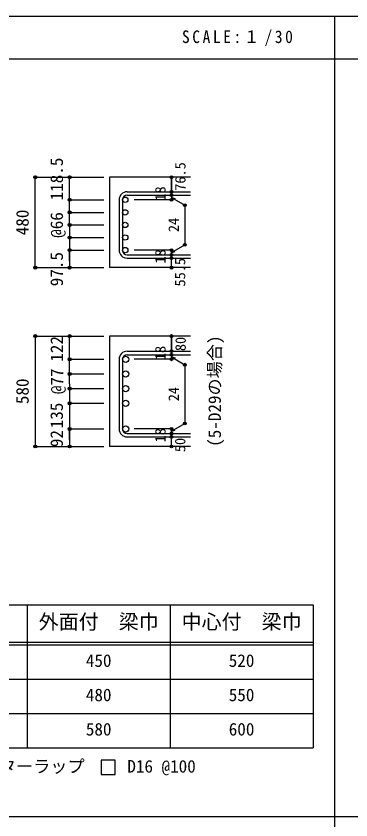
# Model space of a CAD drawing. Units: millimetres at full size, sheet at 1:30; details may follow other scales. Extents: x -5973 to 5954, y -4195 to 4201.
# Drawn here: x -2797 to -1039, y -15 to 4201 of the extents above; entities that cross this region are included whole.
import ezdxf
from ezdxf.enums import TextEntityAlignment as Align

# ---------------------------------------------------------------- set-up
doc = ezdxf.new("R2010")
doc.units = ezdxf.units.MM
doc.header["$LTSCALE"] = 30
doc.header["$PDMODE"] = 32
doc.header["$PDSIZE"] = 15
for name, color, linetype in [('0-1_躯体線', 2, 'Continuous'), ('0-5_基礎梁筋', 7, 'Continuous'), ('0-6_スタラップ筋', 7, 'Continuous'), ('0-7_文字', 4, 'Continuous'), ('0-D_寸法', 4, 'Continuous'), ('6-7_文字', 7, 'Continuous'), ('6-E_枠', 7, 'Continuous'), ('F-0_枠', 6, 'Continuous')]:
    doc.layers.add(name, color=color, linetype=linetype)
doc.styles.add('ＭＳ ゴシック', font='')
doc.styles.get('ＭＳ ゴシック').set_extended_font_data('MS Gothic')

msp = doc.modelspace()

# ---------------------------------------------------------------- linework, layer by layer
at = {"layer": '0-1_躯体線'}
for p, q in [((-1880.8, 3356.03), (-2305.8, 3356.03)), ((-2305.8, 3356.03), (-2305.8, 2881.53)), ((-1880.8, 2881.53), (-2305.8, 2881.53)), ((-1880.8, 2522.62), (-2305.8, 2522.62)), ((-2305.8, 2522.62), (-2305.8, 1943.62)), ((-1880.8, 1943.62), (-2305.8, 1943.62))]:
    msp.add_line(p, q, dxfattribs=at)
at = {"layer": '0-5_基礎梁筋', "color": 3}
for centre, radius in [((-2223.8, 3237.53), 14), ((-2223.8, 3171.53), 14), ((-2223.8, 3105.53), 14), ((-2223.8, 3039.53), 14), ((-2223.8, 2973.53), 14), ((-2221.3, 2400.92), 16.5), ((-2221.3, 2323.92), 16.5), ((-2221.3, 2246.92), 16.5), ((-2221.3, 2169.92), 16.5), ((-2221.3, 2035.62), 16.5)]:
    msp.add_circle(centre, radius, dxfattribs=at)
at = {"layer": '0-6_スタラップ筋'}
for p, q in [((-2213.8, 3279.53), (-1880.8, 3279.53)), ((-2213.8, 3261.53), (-1880.8, 3261.53)), ((-2255.8, 3237.53), (-2255.8, 2973.53)), ((-2237.8, 3237.53), (-2237.8, 2973.53)), ((-2213.8, 2949.53), (-1880.8, 2949.53)), ((-2213.8, 2931.53), (-1880.8, 2931.53)), ((-2213.8, 2442.92), (-1880.8, 2442.92)), ((-2213.8, 2424.92), (-1880.8, 2424.92)), ((-2255.8, 2400.92), (-2255.8, 2035.62)), ((-2237.8, 2400.92), (-2237.8, 2035.62)), ((-2213.8, 2011.62), (-1880.8, 2011.62)), ((-2213.8, 1993.62), (-1880.8, 1993.62))]:
    msp.add_line(p, q, dxfattribs=at)
for centre, radius, start, end in [((-2213.8, 3237.53), 42, 90, 180), ((-2213.8, 3237.53), 24, 90, 180), ((-2213.8, 2973.53), 42, 180, 270), ((-2213.8, 2973.53), 24, 180, 270), ((-2213.8, 2400.92), 42, 90, 180), ((-2213.8, 2400.92), 24, 90, 180), ((-2213.8, 2035.62), 42, 180, 270), ((-2213.8, 2035.62), 24, 180, 270)]:
    msp.add_arc(centre, radius, start, end, dxfattribs=at)
at = {"layer": '0-D_寸法'}
for p, q in [((-2695.8, 3356.03), (-2515.8, 3356.03)), ((-2695.8, 3356.03), (-2515.8, 3356.03)), ((-2695.8, 2881.53), (-2695.8, 3356.03)), ((-2515.8, 3356.03), (-2335.8, 3356.03)), ((-2515.8, 3356.03), (-2335.8, 3356.03)), ((-2515.8, 3105.53), (-2515.8, 3356.03)), ((-1980.8, 3279.53), (-1980.8, 3356.03)), ((-1980.8, 3356.03), (-1980.8, 3279.53)), ((-1980.8, 3261.53), (-1980.8, 3279.53)), ((-1980.8, 3261.53), (-1980.8, 3237.53)), ((-1980.8, 3249.53), (-1910.74, 3209.08)), ((-1980.8, 3249.53), (-1961.48, 3244.35)), ((-2515.8, 3237.53), (-2335.8, 3237.53)), ((-2515.8, 3237.53), (-2335.8, 3237.53)), ((-1980.8, 3237.53), (-2176.89, 3237.53)), ((-1910.74, 3209.08), (-1910.74, 3001.98)), ((-2515.8, 3171.53), (-2335.8, 3171.53)), ((-2515.8, 3171.53), (-2335.8, 3171.53)), ((-2515.8, 3105.53), (-2335.8, 3105.53)), ((-2515.8, 3105.53), (-2335.8, 3105.53)), ((-2515.8, 3105.53), (-2515.8, 2881.53)), ((-2515.8, 3039.53), (-2335.8, 3039.53)), ((-2515.8, 3039.53), (-2335.8, 3039.53)), ((-1980.8, 2961.53), (-1910.74, 3001.98)), ((-2515.8, 2973.53), (-2335.8, 2973.53)), ((-2515.8, 2973.53), (-2335.8, 2973.53)), ((-2515.8, 2917.57), (-2515.8, 2973.53)), ((-1980.8, 2973.53), (-2176.89, 2973.53)), ((-1980.8, 2949.53), (-1980.8, 2973.53)), ((-1980.8, 2961.53), (-1961.48, 2966.71)), ((-1980.8, 2931.53), (-1980.8, 2949.53)), ((-1980.8, 2881.53), (-1980.8, 2931.53)), ((-2695.8, 2881.53), (-2515.8, 2881.53)), ((-2515.8, 2881.53), (-2335.8, 2881.53)), ((-2695.8, 2522.62), (-2515.8, 2522.62)), ((-2695.8, 2522.62), (-2515.8, 2522.62)), ((-2695.8, 2522.62), (-2695.8, 1943.62)), ((-2515.8, 2522.62), (-2335.8, 2522.62)), ((-2515.8, 2522.62), (-2335.8, 2522.62)), ((-2515.8, 2272.12), (-2515.8, 2522.62)), ((-1980.8, 2442.92), (-1980.8, 2522.62)), ((-1980.8, 2522.62), (-1980.8, 2442.92)), ((-1980.8, 2424.92), (-1980.8, 2442.92)), ((-1980.8, 2424.92), (-1980.8, 2400.92)), ((-1980.8, 2412.92), (-1910.74, 2372.47)), ((-1980.8, 2412.92), (-1961.48, 2407.75)), ((-2515.8, 2400.92), (-2335.8, 2400.92)), ((-2515.8, 2400.92), (-2335.8, 2400.92)), ((-1980.8, 2400.92), (-2176.89, 2400.92)), ((-1910.74, 2372.47), (-1910.74, 2064.07)), ((-2515.8, 2323.92), (-2335.8, 2323.92)), ((-2515.8, 2323.92), (-2335.8, 2323.92)), ((-2515.8, 2272.12), (-2515.8, 1943.62)), ((-2515.8, 2246.92), (-2335.8, 2246.92)), ((-2515.8, 2246.92), (-2335.8, 2246.92)), ((-2515.8, 2169.92), (-2335.8, 2169.92)), ((-2515.8, 2169.92), (-2335.8, 2169.92)), ((-2515.8, 2035.62), (-2335.8, 2035.62)), ((-2515.8, 2035.62), (-2335.8, 2035.62)), ((-2515.8, 1979.66), (-2515.8, 2035.62)), ((-1980.8, 2035.62), (-2176.89, 2035.62)), ((-1980.8, 2023.62), (-1910.74, 2064.07)), ((-1980.8, 2011.62), (-1980.8, 2035.62)), ((-1980.8, 2023.62), (-1961.48, 2028.8)), ((-1980.8, 1993.62), (-1980.8, 2011.62)), ((-1980.8, 1943.62), (-1980.8, 1993.62)), ((-2695.8, 1943.62), (-2515.8, 1943.62)), ((-2515.8, 1943.62), (-2335.8, 1943.62))]:
    msp.add_line(p, q, dxfattribs=at)
for centre, radius in [((-2695.8, 3356.03), 8), ((-2695.8, 3356.03), 7.2), ((-2695.8, 3356.03), 6.4), ((-2695.8, 3356.03), 5.6), ((-2695.8, 3356.03), 4.8), ((-2695.8, 3356.03), 4), ((-2695.8, 3356.03), 3.2), ((-2695.8, 3356.03), 2.4), ((-2695.8, 3356.03), 1.6), ((-2695.8, 3356.03), 0.8), ((-2515.8, 3356.03), 8), ((-2515.8, 3356.03), 7.2), ((-2515.8, 3356.03), 6.4), ((-2515.8, 3356.03), 5.6), ((-2515.8, 3356.03), 4.8), ((-2515.8, 3356.03), 4), ((-2515.8, 3356.03), 3.2), ((-2515.8, 3356.03), 2.4), ((-2515.8, 3356.03), 1.6), ((-2515.8, 3356.03), 0.8), ((-1980.8, 3356.03), 4), ((-1980.8, 3356.03), 3.6), ((-1980.8, 3356.03), 3.2), ((-1980.8, 3356.03), 2.8), ((-1980.8, 3356.03), 2.4), ((-1980.8, 3356.03), 2), ((-1980.8, 3356.03), 1.6), ((-1980.8, 3356.03), 1.2), ((-1980.8, 3356.03), 0.8), ((-1980.8, 3356.03), 0.4), ((-1980.8, 3279.53), 4), ((-1980.8, 3261.53), 4), ((-1980.8, 3279.53), 3.6), ((-1980.8, 3261.53), 3.6), ((-1980.8, 3279.53), 3.2), ((-1980.8, 3261.53), 3.2), ((-1980.8, 3279.53), 2.8), ((-1980.8, 3261.53), 2.8), ((-1980.8, 3279.53), 2.4), ((-1980.8, 3261.53), 2.4), ((-1980.8, 3279.53), 2), ((-1980.8, 3261.53), 2), ((-1980.8, 3279.53), 1.6), ((-1980.8, 3261.53), 1.6), ((-1980.8, 3279.53), 1.2), ((-1980.8, 3261.53), 1.2), ((-1980.8, 3279.53), 0.8), ((-1980.8, 3261.53), 0.8), ((-1980.8, 3279.53), 0.4), ((-1980.8, 3261.53), 0.4), ((-2515.8, 3237.53), 8), ((-2515.8, 3237.53), 7.2), ((-2515.8, 3237.53), 6.4), ((-2515.8, 3237.53), 5.6), ((-2515.8, 3237.53), 4.8), ((-2515.8, 3237.53), 4), ((-2515.8, 3237.53), 3.2), ((-2515.8, 3237.53), 2.4), ((-2515.8, 3237.53), 1.6), ((-2515.8, 3237.53), 0.8), ((-1980.8, 3237.53), 4), ((-1980.8, 3237.53), 3.6), ((-1980.8, 3237.53), 3.2), ((-1980.8, 3237.53), 2.8), ((-1980.8, 3237.53), 2.4), ((-1980.8, 3237.53), 2), ((-1980.8, 3237.53), 1.6), ((-1980.8, 3237.53), 1.2), ((-1980.8, 3237.53), 0.8), ((-1980.8, 3237.53), 0.4), ((-1910.74, 3209.08), 4), ((-1910.74, 3209.08), 3.6), ((-1910.74, 3209.08), 3.2), ((-1910.74, 3209.08), 2.8), ((-1910.74, 3209.08), 2.4), ((-1910.74, 3209.08), 2), ((-1910.74, 3209.08), 1.6), ((-1910.74, 3209.08), 1.2), ((-1910.74, 3209.08), 0.8), ((-1910.74, 3209.08), 0.4), ((-2515.8, 3171.53), 8), ((-2515.8, 3171.53), 7.2), ((-2515.8, 3171.53), 6.4), ((-2515.8, 3171.53), 5.6), ((-2515.8, 3171.53), 4.8), ((-2515.8, 3171.53), 4), ((-2515.8, 3171.53), 3.2), ((-2515.8, 3171.53), 2.4), ((-2515.8, 3171.53), 1.6), ((-2515.8, 3171.53), 0.8), ((-2515.8, 3105.53), 8), ((-2515.8, 3105.53), 7.2), ((-2515.8, 3105.53), 6.4), ((-2515.8, 3105.53), 5.6), ((-2515.8, 3105.53), 4.8), ((-2515.8, 3105.53), 4), ((-2515.8, 3105.53), 3.2), ((-2515.8, 3105.53), 2.4), ((-2515.8, 3105.53), 1.6), ((-2515.8, 3105.53), 0.8), ((-2515.8, 3039.53), 8), ((-2515.8, 3039.53), 7.2), ((-2515.8, 3039.53), 6.4), ((-2515.8, 3039.53), 5.6), ((-2515.8, 3039.53), 4.8), ((-2515.8, 3039.53), 4), ((-2515.8, 3039.53), 3.2), ((-2515.8, 3039.53), 2.4), ((-2515.8, 3039.53), 1.6), ((-2515.8, 3039.53), 0.8), ((-1910.74, 3001.98), 4), ((-1910.74, 3001.98), 3.6), ((-1910.74, 3001.98), 3.2), ((-1910.74, 3001.98), 2.8), ((-1910.74, 3001.98), 2.4), ((-1910.74, 3001.98), 2), ((-1910.74, 3001.98), 1.6), ((-1910.74, 3001.98), 1.2), ((-1910.74, 3001.98), 0.8), ((-1910.74, 3001.98), 0.4), ((-2515.8, 2973.53), 8), ((-2515.8, 2973.53), 7.2), ((-2515.8, 2973.53), 6.4), ((-2515.8, 2973.53), 5.6), ((-2515.8, 2973.53), 4.8), ((-2515.8, 2973.53), 4), ((-2515.8, 2973.53), 3.2), ((-2515.8, 2973.53), 2.4), ((-2515.8, 2973.53), 1.6), ((-2515.8, 2973.53), 0.8), ((-1980.8, 2973.53), 4), ((-1980.8, 2949.53), 4), ((-1980.8, 2973.53), 3.6), ((-1980.8, 2949.53), 3.6), ((-1980.8, 2973.53), 3.2), ((-1980.8, 2949.53), 3.2), ((-1980.8, 2973.53), 2.8), ((-1980.8, 2949.53), 2.8), ((-1980.8, 2973.53), 2.4), ((-1980.8, 2949.53), 2.4), ((-1980.8, 2973.53), 2), ((-1980.8, 2949.53), 2), ((-1980.8, 2973.53), 1.6), ((-1980.8, 2973.53), 1.2), ((-1980.8, 2973.53), 0.8), ((-1980.8, 2973.53), 0.4), ((-1980.8, 2931.53), 4), ((-1980.8, 2931.53), 3.6), ((-1980.8, 2931.53), 3.2), ((-1980.8, 2931.53), 2.8), ((-1980.8, 2931.53), 2.4), ((-1980.8, 2931.53), 2), ((-1980.8, 2949.53), 1.6), ((-1980.8, 2931.53), 1.6), ((-1980.8, 2949.53), 1.2), ((-1980.8, 2931.53), 1.2), ((-1980.8, 2949.53), 0.8), ((-1980.8, 2931.53), 0.8), ((-1980.8, 2949.53), 0.4), ((-1980.8, 2931.53), 0.4), ((-2695.8, 2881.53), 7.2), ((-2695.8, 2881.53), 6.4), ((-2695.8, 2881.53), 5.6), ((-2695.8, 2881.53), 4.8), ((-2695.8, 2881.53), 4), ((-2695.8, 2881.53), 3.2), ((-2695.8, 2881.53), 2.4), ((-2695.8, 2881.53), 1.6), ((-2695.8, 2881.53), 0.8), ((-2515.8, 2881.53), 7.2), ((-2515.8, 2881.53), 6.4), ((-2515.8, 2881.53), 5.6), ((-2515.8, 2881.53), 4.8), ((-2515.8, 2881.53), 4), ((-2515.8, 2881.53), 3.2), ((-2515.8, 2881.53), 2.4), ((-2515.8, 2881.53), 1.6), ((-2515.8, 2881.53), 0.8), ((-1980.8, 2881.53), 4), ((-1980.8, 2881.53), 3.6), ((-1980.8, 2881.53), 3.2), ((-1980.8, 2881.53), 2.8), ((-1980.8, 2881.53), 2.4), ((-1980.8, 2881.53), 2), ((-1980.8, 2881.53), 1.6), ((-1980.8, 2881.53), 1.2), ((-1980.8, 2881.53), 0.8), ((-1980.8, 2881.53), 0.4), ((-2695.8, 2522.62), 8), ((-2515.8, 2522.62), 8), ((-2695.8, 2522.62), 7.2), ((-2695.8, 2522.62), 6.4), ((-2695.8, 2522.62), 5.6), ((-2695.8, 2522.62), 4.8), ((-2695.8, 2522.62), 4), ((-2695.8, 2522.62), 3.2), ((-2695.8, 2522.62), 2.4), ((-2695.8, 2522.62), 1.6), ((-2695.8, 2522.62), 0.8), ((-2515.8, 2522.62), 7.2), ((-2515.8, 2522.62), 6.4), ((-2515.8, 2522.62), 5.6), ((-2515.8, 2522.62), 4.8), ((-2515.8, 2522.62), 4), ((-2515.8, 2522.62), 3.2), ((-2515.8, 2522.62), 2.4), ((-2515.8, 2522.62), 1.6), ((-2515.8, 2522.62), 0.8), ((-1980.8, 2522.62), 4), ((-1980.8, 2522.62), 3.6), ((-1980.8, 2522.62), 3.2), ((-1980.8, 2522.62), 2.8), ((-1980.8, 2522.62), 2.4), ((-1980.8, 2522.62), 2), ((-1980.8, 2522.62), 1.6), ((-1980.8, 2522.62), 1.2), ((-1980.8, 2522.62), 0.8), ((-1980.8, 2522.62), 0.4), ((-1980.8, 2442.92), 4), ((-1980.8, 2442.92), 3.6), ((-1980.8, 2442.92), 3.2), ((-1980.8, 2442.92), 2.8), ((-2515.8, 2400.92), 8), ((-2515.8, 2400.92), 7.2), ((-2515.8, 2400.92), 6.4), ((-2515.8, 2400.92), 5.6), ((-2515.8, 2400.92), 4.8), ((-2515.8, 2400.92), 4), ((-2515.8, 2400.92), 3.2), ((-1980.8, 2424.92), 4), ((-1980.8, 2400.92), 4), ((-1980.8, 2424.92), 3.6), ((-1980.8, 2400.92), 3.6), ((-1980.8, 2424.92), 3.2), ((-1980.8, 2400.92), 3.2), ((-1980.8, 2424.92), 2.8), ((-1980.8, 2400.92), 2.8), ((-1980.8, 2442.92), 2.4), ((-1980.8, 2424.92), 2.4), ((-1980.8, 2442.92), 2), ((-1980.8, 2424.92), 2), ((-1980.8, 2442.92), 1.6), ((-1980.8, 2424.92), 1.6), ((-1980.8, 2442.92), 1.2), ((-1980.8, 2424.92), 1.2), ((-1980.8, 2442.92), 0.8), ((-1980.8, 2424.92), 0.8), ((-1980.8, 2442.92), 0.4), ((-1980.8, 2424.92), 0.4), ((-2515.8, 2400.92), 2.4), ((-2515.8, 2400.92), 1.6), ((-2515.8, 2400.92), 0.8), ((-1980.8, 2400.92), 2.4), ((-1980.8, 2400.92), 2), ((-1980.8, 2400.92), 1.6), ((-1980.8, 2400.92), 1.2), ((-1980.8, 2400.92), 0.8), ((-1980.8, 2400.92), 0.4), ((-1910.74, 2372.47), 4), ((-1910.74, 2372.47), 3.6), ((-1910.74, 2372.47), 3.2), ((-1910.74, 2372.47), 2.8), ((-1910.74, 2372.47), 2.4), ((-1910.74, 2372.47), 2), ((-1910.74, 2372.47), 1.6), ((-1910.74, 2372.47), 1.2), ((-1910.74, 2372.47), 0.8), ((-1910.74, 2372.47), 0.4), ((-2515.8, 2323.92), 8), ((-2515.8, 2323.92), 7.2), ((-2515.8, 2323.92), 6.4), ((-2515.8, 2323.92), 5.6), ((-2515.8, 2323.92), 4.8), ((-2515.8, 2323.92), 4), ((-2515.8, 2323.92), 3.2), ((-2515.8, 2323.92), 2.4), ((-2515.8, 2323.92), 1.6), ((-2515.8, 2323.92), 0.8), ((-2515.8, 2246.92), 8), ((-2515.8, 2246.92), 7.2), ((-2515.8, 2246.92), 6.4), ((-2515.8, 2246.92), 5.6), ((-2515.8, 2246.92), 4.8), ((-2515.8, 2246.92), 4), ((-2515.8, 2246.92), 3.2), ((-2515.8, 2246.92), 2.4), ((-2515.8, 2246.92), 1.6), ((-2515.8, 2246.92), 0.8), ((-2515.8, 2169.92), 8), ((-2515.8, 2169.92), 7.2), ((-2515.8, 2169.92), 6.4), ((-2515.8, 2169.92), 5.6), ((-2515.8, 2169.92), 4.8), ((-2515.8, 2169.92), 4), ((-2515.8, 2169.92), 3.2), ((-2515.8, 2169.92), 2.4), ((-2515.8, 2169.92), 1.6), ((-2515.8, 2169.92), 0.8), ((-1910.74, 2064.07), 4), ((-1910.74, 2064.07), 3.6), ((-1910.74, 2064.07), 3.2), ((-1910.74, 2064.07), 2.8), ((-1910.74, 2064.07), 2.4), ((-1910.74, 2064.07), 2), ((-2515.8, 2035.62), 8), ((-2515.8, 2035.62), 7.2), ((-2515.8, 2035.62), 6.4), ((-2515.8, 2035.62), 5.6), ((-2515.8, 2035.62), 4.8), ((-2515.8, 2035.62), 4), ((-2515.8, 2035.62), 3.2), ((-2515.8, 2035.62), 2.4), ((-2515.8, 2035.62), 1.6), ((-2515.8, 2035.62), 0.8), ((-1980.8, 2035.62), 4), ((-1980.8, 2035.62), 3.6), ((-1980.8, 2035.62), 3.2), ((-1980.8, 2035.62), 2.8), ((-1980.8, 2035.62), 2.4), ((-1980.8, 2035.62), 2), ((-1980.8, 2035.62), 1.6), ((-1980.8, 2035.62), 1.2), ((-1980.8, 2035.62), 0.8), ((-1980.8, 2035.62), 0.4), ((-1910.74, 2064.07), 1.6), ((-1910.74, 2064.07), 1.2), ((-1910.74, 2064.07), 0.8), ((-1910.74, 2064.07), 0.4), ((-1980.8, 2011.62), 4), ((-1980.8, 1993.62), 4), ((-1980.8, 2011.62), 3.6), ((-1980.8, 1993.62), 3.6), ((-1980.8, 2011.62), 3.2), ((-1980.8, 1993.62), 3.2), ((-1980.8, 2011.62), 2.8), ((-1980.8, 1993.62), 2.8), ((-1980.8, 2011.62), 2.4), ((-1980.8, 1993.62), 2.4), ((-1980.8, 2011.62), 2), ((-1980.8, 1993.62), 2), ((-1980.8, 2011.62), 1.6), ((-1980.8, 1993.62), 1.6), ((-1980.8, 2011.62), 1.2), ((-1980.8, 1993.62), 1.2), ((-1980.8, 2011.62), 0.8), ((-1980.8, 1993.62), 0.8), ((-1980.8, 2011.62), 0.4), ((-1980.8, 1993.62), 0.4), ((-2695.8, 1943.62), 7.2), ((-2695.8, 1943.62), 6.4), ((-2695.8, 1943.62), 5.6), ((-2695.8, 1943.62), 4.8), ((-2695.8, 1943.62), 4), ((-2695.8, 1943.62), 3.2), ((-2695.8, 1943.62), 2.4), ((-2695.8, 1943.62), 1.6), ((-2695.8, 1943.62), 0.8), ((-2515.8, 1943.62), 7.2), ((-2515.8, 1943.62), 6.4), ((-2515.8, 1943.62), 5.6), ((-2515.8, 1943.62), 4.8), ((-2515.8, 1943.62), 4), ((-2515.8, 1943.62), 3.2), ((-2515.8, 1943.62), 2.4), ((-2515.8, 1943.62), 1.6), ((-2515.8, 1943.62), 0.8), ((-1980.8, 1943.62), 4), ((-1980.8, 1943.62), 3.6), ((-1980.8, 1943.62), 3.2), ((-1980.8, 1943.62), 2.8), ((-1980.8, 1943.62), 2.4), ((-1980.8, 1943.62), 2), ((-1980.8, 1943.62), 1.6), ((-1980.8, 1943.62), 1.2), ((-1980.8, 1943.62), 0.8), ((-1980.8, 1943.62), 0.4)]:
    msp.add_circle(centre, radius, dxfattribs=at)
at = {"layer": '0-D_寸法', "color": 7}
for p in [(-2695.8, 3356.03), (-2695.8, 3356.03), (-2515.8, 3356.03), (-1980.8, 3356.03), (-1980.8, 3279.53), (-1980.8, 3261.53), (-2515.8, 3237.53), (-1980.8, 3237.53), (-1910.74, 3209.08), (-2515.8, 3171.53), (-2515.8, 3105.53), (-2515.8, 3039.53), (-1910.74, 3001.98), (-2515.8, 2973.53), (-1980.8, 2973.53), (-1980.8, 2949.53), (-1980.8, 2931.53), (-2695.8, 2881.53), (-2695.8, 2881.53), (-2515.8, 2881.53), (-1980.8, 2881.53), (-2695.8, 2522.62), (-2695.8, 2522.62), (-2515.8, 2522.62), (-1980.8, 2522.62), (-1980.8, 2442.92), (-2515.8, 2400.92), (-1980.8, 2424.92), (-1980.8, 2400.92), (-1910.74, 2372.47), (-2515.8, 2323.92), (-2515.8, 2246.92), (-2515.8, 2169.92), (-1910.74, 2064.07), (-2515.8, 2035.62), (-1980.8, 2035.62), (-1980.8, 2011.62), (-1980.8, 1993.62), (-2695.8, 1943.62), (-2695.8, 1943.62), (-2515.8, 1943.62), (-1980.8, 1943.62)]:
    msp.add_point(p, dxfattribs=at)
at = {"layer": '6-7_文字'}
msp.add_lwpolyline([(-2350.92, 223.55), (-2275.92, 223.55), (-2275.92, 298.55), (-2350.92, 298.55)], close=True, dxfattribs=at)
at = {"layer": '6-E_枠', "color": 3}
for p, q in [((-3400.52, 1112.77), (-1238, 1112.77)), ((-1238, 1112.77), (-1238, 362.77)), ((-3400.52, 362.77), (-1238, 362.77))]:
    msp.add_line(p, q, dxfattribs=at)
at = {"layer": '6-E_枠'}
for p, q in [((-2738, 1112.77), (-2738, 362.77)), ((-1988, 1112.77), (-1988, 362.77)), ((-3400.52, 917.77), (-1238, 917.77)), ((-3400.52, 902.77), (-1238, 902.77)), ((-3400.52, 722.77), (-1238, 722.77)), ((-3400.52, 542.77), (-1238, 542.77))]:
    msp.add_line(p, q, dxfattribs=at)
at = {"layer": 'F-0_枠'}
msp.add_line((-5972.88, 4201.15), (5954.1, 4201.15), dxfattribs=at)
at = {"layer": 'F-0_枠', "color": 2}
for p, q in [((-1124.64, 4201.15), (-1124.64, -4195.24)), ((-5972.88, 3976.15), (3723.6, 3976.15)), ((-5972.88, 2.95), (3723.6, 2.95))]:
    msp.add_line(p, q, dxfattribs=at)

# ---------------------------------------------------------------- texts
at = {"layer": '0-7_文字', "color": 7, "style": 'ＭＳ ゴシック'}
msp.add_text('(5-D29の場合)', height=65.98, rotation=90, dxfattribs=at).set_placement((-1701.8, 1941.66), align=Align.BOTTOM_LEFT)
at = {"layer": '0-D_寸法', "style": 'ＭＳ ゴシック'}
for s, height, p in [('118.5', 65.98, (-2530.92, 3234.32)), ('76.5', 54.99, (-1890.8, 3284.83)), ('18', 54.99, (-1995.8, 3233.03)), ('480', 65.98, (-2710.8, 3051.28)), ('@66', 65.98, (-2530.8, 3038.03)), ('24', 54.99, (-1925.74, 3068.03)), ('97.5', 65.98, (-2530.97, 2783.93)), ('18', 54.99, (-1995.8, 2903.03)), ('55.5', 54.99, (-1892.15, 2782.68)), ('122', 65.98, (-2530.41, 2388.16)), ('80', 54.99, (-1889.64, 2443.76)), ('18', 54.99, (-1995.8, 2396.42)), ('@77', 65.98, (-2529.78, 2218.08)), ('580', 65.98, (-2710.8, 2165.62)), ('24', 54.99, (-1925.74, 2180.77)), ('135', 65.98, (-2531.18, 2038.86)), ('92', 65.98, (-2530.91, 1940.15)), ('18', 54.99, (-1995.8, 1965.12)), ('50', 54.99, (-1891.73, 1913.9))]:
    msp.add_text(s, height=height, rotation=90, dxfattribs=at).set_placement(p, align=Align.BOTTOM_LEFT)
at = {"layer": '6-7_文字', "color": 2, "style": 'ＭＳ ゴシック'}
for s, p in [('外面付\u3000梁巾', (-2678, 962.77)), ('中心付\u3000梁巾', (-1928, 962.77))]:
    msp.add_text(s, height=76.98, dxfattribs=at).set_placement(p, align=Align.BOTTOM_LEFT)
at = {"layer": '6-7_文字', "style": 'ＭＳ ゴシック'}
for s, p in [('450', (-2430.5, 767.77)), ('520', (-1680.5, 767.77)), ('480', (-2430.5, 587.77)), ('550', (-1680.5, 587.77)), ('580', (-2430.5, 407.77)), ('600', (-1680.5, 407.77)), ('※ 基礎梁スターラップ     D16 @100', (-3381.96, 213.19))]:
    msp.add_text(s, height=65.98, dxfattribs=at).set_placement(p, align=Align.BOTTOM_LEFT)
at = {"layer": '6-7_文字', "color": 2, "insert": (-1925.98, 4043.65), "char_height": 65.98, "attachment_point": 7, "style": 'ＭＳ ゴシック'}
msp.add_mtext('\\T1.34;\\W0.9;SCALE:１/30', dxfattribs=at)

doc.saveas('drawing.dxf')
